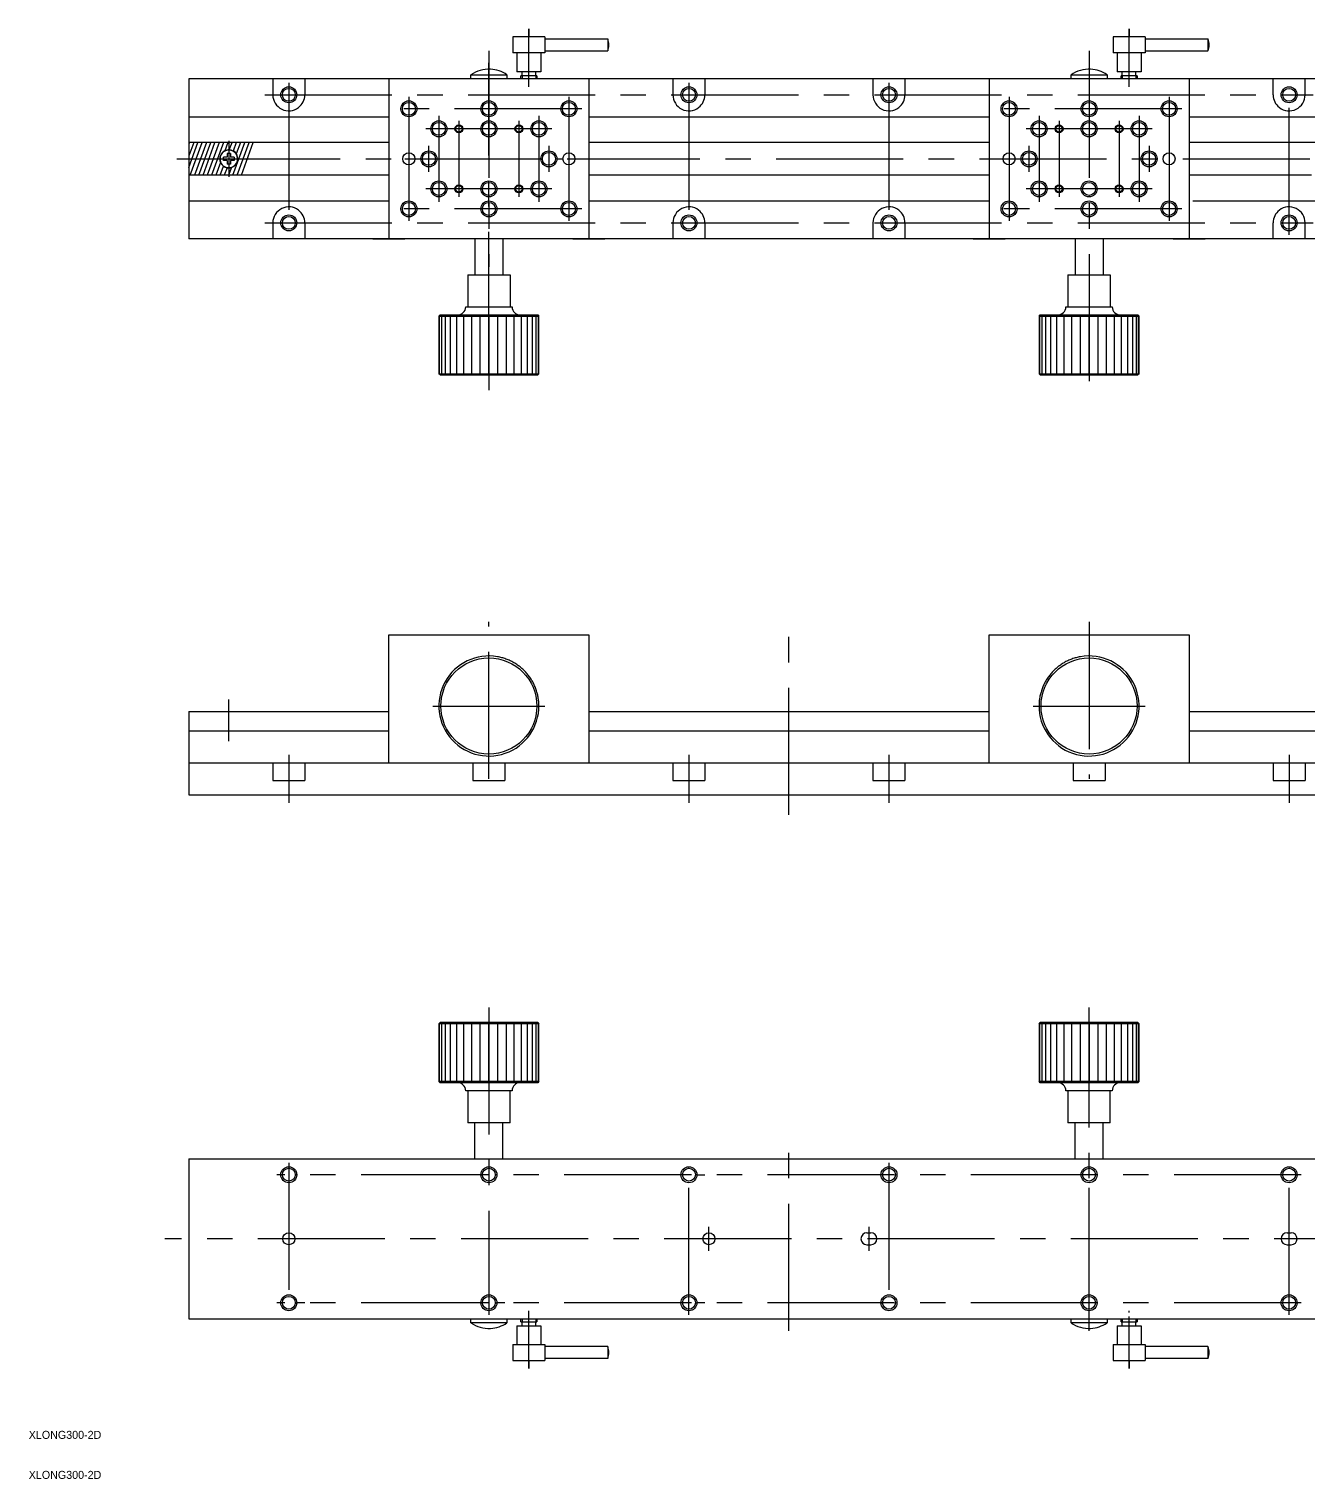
# Model space of a CAD drawing. Extents: x 10 to 512, y 10 to 372.
# Drawn here: x 10.1 to 329.7, y 10 to 372.3 of the extents above; entities that cross this region are included whole.
import ezdxf

# ---------------------------------------------------------------- set-up
doc = ezdxf.new("R2010")
doc.units = 0
doc.linetypes.add('CENTER', pattern=[50.8, 31.75, -6.35, 6.35, -6.35])
doc.linetypes.add('DASH_CENTER', pattern=[14, 11, -1, 1, -1])
doc.layers.get('0').update_dxf_attribs({"linetype": 'CONTINUOUS'})
doc.layers.add('CENTER', color=1, linetype='CENTER')

msp = doc.modelspace()

# ---------------------------------------------------------------- linework, layer by layer
at = {"color": 7, "linetype": 'CONTINUOUS'}
for p, q in [((135, 370.29), (131, 370.29)), ((131, 370.29), (131, 366.29)), ((139, 370.29), (135, 370.29)), ((139, 370.29), (139, 366.29)), ((139, 369.79), (139, 366.79)), ((139, 369.79), (154.71, 369.79)), ((154.71, 369.79), (154.71, 366.79)), ((281, 370.29), (281, 366.29)), ((285, 370.29), (281, 370.29)), ((289, 370.29), (285, 370.29)), ((289, 370.29), (289, 366.29)), ((289, 369.79), (304.71, 369.79)), ((289, 369.79), (289, 366.79)), ((304.71, 369.79), (304.71, 366.79)), ((132, 366.29), (131, 366.29)), ((132, 366.29), (131.54, 366.29)), ((138, 366.29), (132, 366.29)), ((132, 366.29), (132, 361.59)), ((138, 366.29), (138, 361.59)), ((138.46, 366.29), (138, 366.29)), ((139, 366.29), (138.46, 366.29)), ((139, 369.54), (139, 367.04)), ((139, 367.04), (139, 366.29)), ((139, 366.79), (154.71, 366.79)), ((282, 366.29), (281, 366.29)), ((282, 366.29), (281.54, 366.29)), ((282, 366.29), (282, 361.59)), ((288, 366.29), (282, 366.29)), ((288.46, 366.29), (288, 366.29)), ((288, 366.29), (288, 361.59)), ((289, 366.29), (288.46, 366.29)), ((289, 369.54), (289, 367.04)), ((289, 367.04), (289, 366.29)), ((289, 366.79), (304.71, 366.79)), ((50, 359.84), (50, 357.84)), ((50, 359.84), (50, 357.84)), ((100, 359.84), (50, 359.84)), ((71, 359.84), (71, 355.84)), ((71, 359.84), (71, 355.84)), ((79, 359.84), (79, 355.84)), ((150, 359.84), (100, 359.84)), ((100, 359.84), (100, 319.84)), ((120.5, 360.85), (129.5, 360.85)), ((120.5, 359.84), (120.5, 360.85)), ((129.5, 360.85), (129.5, 359.84)), ((133.28, 361.59), (132, 361.59)), ((133, 361.59), (132.5, 361.59)), ((133, 359.84), (133, 360.59)), ((133.28, 360.59), (133, 360.59)), ((133.28, 359.84), (133, 359.84)), ((135, 361.59), (133.28, 361.59)), ((133.28, 360.59), (133.28, 361.59)), ((136.73, 360.59), (133.28, 360.59)), ((136.73, 359.84), (133.28, 359.84)), ((136.73, 361.59), (135, 361.59)), ((136.73, 361.59), (135, 361.59)), ((137, 361.59), (136.73, 361.59)), ((137, 361.59), (136.73, 361.59)), ((136.73, 360.59), (136.73, 361.59)), ((137, 360.59), (136.73, 360.59)), ((137, 359.84), (136.73, 359.84)), ((137.5, 361.59), (137, 361.59)), ((137.5, 361.59), (137, 361.59)), ((138, 361.59), (137, 361.59)), ((137, 360.59), (137, 359.84)), ((150, 359.84), (150, 319.84)), ((350, 359.84), (150, 359.84)), ((171, 359.84), (171, 355.84)), ((179, 359.84), (171, 359.84)), ((179, 359.84), (179, 355.84)), ((221, 359.84), (221, 355.84)), ((221, 359.84), (221, 355.84)), ((229, 359.84), (229, 355.84)), ((250, 359.84), (250, 319.84)), ((300, 359.84), (250, 359.84)), ((270.5, 359.84), (270.5, 360.85)), ((270.5, 360.85), (279.5, 360.85)), ((279.5, 360.85), (279.5, 359.84)), ((283.28, 361.59), (282, 361.59)), ((283, 361.59), (282.5, 361.59)), ((283.28, 360.59), (283, 360.59)), ((283, 359.84), (283, 360.59)), ((283.28, 359.84), (283, 359.84)), ((283.28, 360.59), (283.28, 361.59)), ((285, 361.59), (283.28, 361.59)), ((286.73, 360.59), (283.28, 360.59)), ((286.73, 359.84), (283.28, 359.84)), ((286.73, 361.59), (285, 361.59)), ((286.73, 361.59), (285, 361.59)), ((286.73, 360.59), (286.73, 361.59)), ((287, 361.59), (286.73, 361.59)), ((287, 361.59), (286.73, 361.59)), ((287, 360.59), (286.73, 360.59)), ((287, 359.84), (286.73, 359.84)), ((288, 361.59), (287, 361.59)), ((287.5, 361.59), (287, 361.59)), ((287.5, 361.59), (287, 361.59)), ((287, 360.59), (287, 359.84)), ((300, 359.84), (300, 319.84)), ((321, 355.84), (321, 359.84)), ((329, 355.84), (329, 359.84)), ((329, 355.84), (329, 359.84)), ((50, 357.84), (50, 319.84)), ((50, 354.09), (50, 343.94)), ((50, 350.34), (100, 350.34)), ((150, 350.34), (250, 350.34)), ((300, 350.34), (350, 350.34)), ((50, 343.94), (50, 343.84)), ((57.61, 343.94), (50, 343.94)), ((50, 343.84), (50, 343.5)), ((50, 343.5), (50, 340.58)), ((50, 340.58), (50, 337.65)), ((58.67, 343.94), (57.61, 343.94)), ((59.74, 343.94), (58.67, 343.94)), ((59.6, 341.19), (59.6, 340.24)), ((60.4, 341.19), (59.6, 341.19)), ((60.8, 343.94), (59.74, 343.94)), ((60.4, 341.19), (60.4, 340.24)), ((61.86, 343.94), (60.8, 343.94)), ((62.93, 343.94), (61.86, 343.94)), ((63.99, 343.94), (62.93, 343.94)), ((65.06, 343.94), (63.99, 343.94)), ((66.12, 343.94), (65.06, 343.94)), ((100, 343.94), (66.12, 343.94)), ((100, 342.34), (100, 337.34)), ((250, 343.94), (150, 343.94)), ((250, 342.34), (250, 337.34)), ((350, 343.94), (300, 343.94)), ((50, 337.65), (50, 335.84)), ((59.6, 340.24), (58.65, 340.24)), ((58.65, 339.44), (58.65, 340.24)), ((59.6, 339.44), (58.65, 339.44)), ((59.6, 339.44), (59.6, 338.49)), ((60.4, 338.49), (59.6, 338.49)), ((61.35, 340.24), (60.4, 340.24)), ((60.4, 339.44), (60.4, 338.49)), ((61.35, 339.44), (60.4, 339.44)), ((61.35, 340.24), (61.35, 339.44)), ((100, 337.34), (100, 325.59)), ((150, 339.84), (150, 337.34)), ((250, 337.34), (250, 325.59)), ((300, 339.84), (300, 337.34)), ((50, 335.84), (50, 329.34)), ((50.37, 335.74), (50, 335.74)), ((51.43, 335.74), (50.37, 335.74)), ((52.49, 335.74), (51.43, 335.74)), ((53.56, 335.74), (52.49, 335.74)), ((54.62, 335.74), (53.56, 335.74)), ((55.69, 335.74), (54.62, 335.74)), ((56.75, 335.74), (55.69, 335.74)), ((57.82, 335.74), (56.75, 335.74)), ((58.88, 335.74), (57.82, 335.74)), ((59.94, 335.74), (58.88, 335.74)), ((61.01, 335.74), (59.94, 335.74)), ((62.07, 335.74), (61.01, 335.74)), ((63.14, 335.74), (62.07, 335.74)), ((100, 335.74), (63.14, 335.74)), ((250, 335.74), (150, 335.74)), ((330.62, 335.74), (300, 335.74)), ((150, 329.71), (150, 325.59)), ((300, 329.71), (300, 325.59)), ((50, 329.34), (100, 329.34)), ((150, 329.34), (250, 329.34)), ((300.95, 329.34), (350, 329.34)), ((71, 323.84), (71, 319.84)), ((79, 323.84), (79, 319.84)), ((171, 323.84), (171, 319.84)), ((179, 323.84), (179, 319.84)), ((221, 323.84), (221, 319.84)), ((229, 323.84), (229, 319.84)), ((321, 319.84), (321, 323.84)), ((329, 319.84), (329, 323.84)), ((100, 319.84), (50, 319.84)), ((150, 319.84), (50, 319.84)), ((96, 319.84), (104, 319.84)), ((121.5, 319.84), (100, 319.84)), ((128.5, 319.84), (121.5, 319.84)), ((121.5, 319.84), (121.5, 310.84)), ((150, 319.84), (128.5, 319.84)), ((128.5, 319.84), (128.5, 310.84)), ((146, 319.84), (154, 319.84)), ((350, 319.84), (150, 319.84)), ((246, 319.84), (254, 319.84)), ((271.5, 319.84), (250, 319.84)), ((271.5, 319.84), (271.5, 310.84)), ((278.5, 319.84), (271.5, 319.84)), ((278.5, 319.84), (278.5, 310.84)), ((300, 319.84), (278.5, 319.84)), ((296, 319.84), (304, 319.84)), ((119.7, 310.84), (119.7, 302.84)), ((119.7, 310.84), (121.5, 310.84)), ((121.5, 310.84), (128.5, 310.84)), ((128.5, 310.84), (130.3, 310.84)), ((130.3, 310.84), (130.3, 302.84)), ((269.7, 310.84), (271.5, 310.84)), ((269.7, 310.84), (269.7, 302.84)), ((271.5, 310.84), (278.5, 310.84)), ((278.5, 310.84), (280.3, 310.84)), ((280.3, 310.84), (280.3, 302.84)), ((112.5, 300.54), (112.8, 300.84)), ((112.5, 300.54), (112.8, 300.84)), ((112.5, 300.54), (112.8, 300.84)), ((112.8, 300.84), (137.2, 300.84)), ((119.2, 302.84), (130.3, 302.84)), ((126.17, 300.84), (137.2, 300.84)), ((130.3, 302.84), (130.8, 302.84)), ((137.2, 300.84), (137.5, 300.54)), ((137.2, 300.84), (137.5, 300.54)), ((262.5, 300.54), (262.8, 300.84)), ((262.8, 300.84), (287.2, 300.84)), ((269.2, 302.84), (280.3, 302.84)), ((276.17, 300.84), (287.2, 300.84)), ((280.3, 302.84), (280.8, 302.84)), ((287.2, 300.84), (287.5, 300.54)), ((287.2, 300.84), (287.5, 300.54)), ((112.5, 300.54), (125, 300.54)), ((112.5, 300.54), (112.5, 286.14)), ((112.5, 300.54), (112.5, 286.14)), ((125, 300.54), (128.24, 300.54)), ((128.24, 300.54), (137.5, 300.54)), ((136.33, 300.54), (136.75, 300.54)), ((136.75, 300.54), (137.07, 300.54)), ((137.07, 300.54), (137.31, 300.54)), ((137.31, 300.54), (137.45, 300.54)), ((137.45, 300.54), (137.5, 300.54)), ((137.5, 286.14), (137.5, 300.54)), ((137.5, 286.14), (137.5, 300.54)), ((262.5, 300.54), (262.55, 300.54)), ((262.5, 300.54), (262.5, 286.14)), ((262.55, 300.54), (262.69, 300.54)), ((262.69, 300.54), (262.93, 300.54)), ((262.93, 300.54), (263.25, 300.54)), ((263.25, 300.54), (263.67, 300.54)), ((263.67, 300.54), (263.69, 300.54)), ((263.69, 300.54), (264.17, 300.54)), ((264.17, 300.54), (264.25, 300.54)), ((264.25, 300.54), (264.76, 300.54)), ((264.76, 300.54), (265.17, 300.54)), ((265.17, 300.54), (265.42, 300.54)), ((265.42, 300.54), (266.16, 300.54)), ((266.16, 300.54), (266.42, 300.54)), ((266.42, 300.54), (266.97, 300.54)), ((266.97, 300.54), (267.83, 300.54)), ((267.83, 300.54), (267.97, 300.54)), ((267.97, 300.54), (268.75, 300.54)), ((268.75, 300.54), (269.72, 300.54)), ((269.72, 300.54), (269.75, 300.54)), ((269.75, 300.54), (270.72, 300.54)), ((270.72, 300.54), (271.72, 300.54)), ((271.72, 300.54), (271.76, 300.54)), ((271.76, 300.54), (272.83, 300.54)), ((272.83, 300.54), (273.83, 300.54)), ((273.83, 300.54), (273.91, 300.54)), ((273.91, 300.54), (275, 300.54)), ((275, 300.54), (278.24, 300.54)), ((278.24, 300.54), (287.5, 300.54)), ((286.33, 300.54), (286.75, 300.54)), ((286.75, 300.54), (287.07, 300.54)), ((287.07, 300.54), (287.31, 300.54)), ((287.31, 300.54), (287.45, 300.54)), ((287.45, 300.54), (287.5, 300.54)), ((287.5, 286.14), (287.5, 300.54)), ((287.5, 286.14), (287.5, 300.54)), ((112.8, 285.84), (112.5, 286.14)), ((112.5, 286.14), (137.5, 286.14)), ((112.8, 285.84), (137.2, 285.84)), ((126.17, 286.14), (137.5, 286.14)), ((137.07, 286.14), (137.31, 286.14)), ((137.5, 286.14), (137.2, 285.84)), ((137.5, 286.14), (137.2, 285.84)), ((137.31, 286.14), (137.45, 286.14)), ((137.45, 286.14), (137.5, 286.14)), ((262.5, 286.14), (262.55, 286.14)), ((262.8, 285.84), (262.5, 286.14)), ((262.55, 286.14), (262.69, 286.14)), ((262.69, 286.14), (262.93, 286.14)), ((262.8, 285.84), (287.2, 285.84)), ((262.93, 286.14), (263.25, 286.14)), ((263.25, 286.14), (263.67, 286.14)), ((263.67, 286.14), (263.69, 286.14)), ((263.69, 286.14), (264.25, 286.14)), ((264.25, 286.14), (264.76, 286.14)), ((264.76, 286.14), (265.17, 286.14)), ((265.17, 286.14), (265.42, 286.14)), ((265.42, 286.14), (266.16, 286.14)), ((266.16, 286.14), (266.42, 286.14)), ((266.42, 286.14), (266.97, 286.14)), ((266.97, 286.14), (267.83, 286.14)), ((267.83, 286.14), (267.97, 286.14)), ((267.97, 286.14), (268.75, 286.14)), ((268.75, 286.14), (269.72, 286.14)), ((269.72, 286.14), (269.75, 286.14)), ((269.75, 286.14), (270.72, 286.14)), ((270.72, 286.14), (271.72, 286.14)), ((271.72, 286.14), (271.76, 286.14)), ((271.76, 286.14), (272.83, 286.14)), ((272.83, 286.14), (273.83, 286.14)), ((273.83, 286.14), (275, 286.14)), ((275, 286.14), (287.5, 286.14)), ((276.17, 286.14), (287.5, 286.14)), ((287.07, 286.14), (287.31, 286.14)), ((287.5, 286.14), (287.2, 285.84)), ((287.5, 286.14), (287.2, 285.84)), ((287.31, 286.14), (287.45, 286.14)), ((287.45, 286.14), (287.5, 286.14)), ((100, 193.72), (100, 220.92)), ((100, 220.92), (150, 220.92)), ((150, 220.92), (150, 193.72)), ((250, 201.72), (250, 220.92)), ((250, 220.92), (300, 220.92)), ((300, 220.92), (300, 201.72)), ((50, 201.72), (100, 201.72)), ((50, 201.72), (50, 188.92)), ((150, 201.72), (250, 201.72)), ((250, 196.92), (250, 201.72)), ((300, 201.72), (300, 196.92)), ((300, 201.72), (350, 201.72)), ((50, 196.92), (100, 196.92)), ((150, 196.92), (250, 196.92)), ((250, 193.72), (250, 196.92)), ((300, 196.92), (300, 193.72)), ((300, 196.92), (350, 196.92)), ((100, 188.92), (100, 193.72)), ((150, 193.72), (150, 188.92)), ((250, 188.92), (250, 193.72)), ((300, 193.72), (300, 188.92)), ((50, 188.92), (50, 180.92)), ((50, 188.92), (350, 188.92)), ((71, 188.92), (71, 184.52)), ((79, 188.92), (79, 184.52)), ((100, 188.92), (150, 188.92)), ((121, 188.92), (121, 184.52)), ((129, 188.92), (129, 184.52)), ((171, 188.92), (171, 184.52)), ((179, 188.92), (179, 184.52)), ((221, 188.92), (221, 184.52)), ((229, 188.92), (229, 184.52)), ((250, 188.92), (300, 188.92)), ((271, 188.92), (271, 184.52)), ((279, 188.92), (279, 184.52)), ((321, 188.92), (321, 184.52)), ((329, 188.92), (329, 184.52)), ((71, 184.52), (79, 184.52)), ((121, 184.52), (129, 184.52)), ((171, 184.52), (179, 184.52)), ((221, 184.52), (229, 184.52)), ((271, 184.52), (279, 184.52)), ((321, 184.52), (329, 184.52)), ((50, 180.92), (350, 180.92)), ((112.5, 123.7), (112.8, 124)), ((112.55, 123.7), (112.5, 123.7)), ((112.5, 123.7), (112.5, 109.3)), ((112.69, 123.7), (112.55, 123.7)), ((112.93, 123.7), (112.69, 123.7)), ((137.2, 124), (112.8, 124)), ((113.25, 123.7), (112.93, 123.7)), ((113.67, 123.7), (113.25, 123.7)), ((113.69, 123.7), (113.67, 123.7)), ((114.25, 123.7), (113.69, 123.7)), ((114.76, 123.7), (114.25, 123.7)), ((115.17, 123.7), (114.76, 123.7)), ((115.42, 123.7), (115.17, 123.7)), ((116.16, 123.7), (115.42, 123.7)), ((116.42, 123.7), (116.16, 123.7)), ((116.97, 123.7), (116.42, 123.7)), ((117.83, 123.7), (116.97, 123.7)), ((117.97, 123.7), (117.83, 123.7)), ((118.75, 123.7), (117.97, 123.7)), ((119.72, 123.7), (118.75, 123.7)), ((119.75, 123.7), (119.72, 123.7)), ((120.72, 123.7), (119.75, 123.7)), ((121.72, 123.7), (120.72, 123.7)), ((121.76, 123.7), (121.72, 123.7)), ((122.83, 123.7), (121.76, 123.7)), ((123.83, 123.7), (122.83, 123.7)), ((125, 123.7), (123.83, 123.7)), ((137.5, 123.7), (125, 123.7)), ((137.5, 123.7), (126.17, 123.7)), ((137.31, 123.7), (137.07, 123.7)), ((137.2, 124), (137.5, 123.7)), ((137.2, 124), (137.5, 123.7)), ((137.45, 123.7), (137.31, 123.7)), ((137.5, 123.7), (137.45, 123.7)), ((137.5, 109.3), (137.5, 123.7)), ((137.5, 109.3), (137.5, 123.7)), ((262.5, 123.7), (262.8, 124)), ((262.55, 123.7), (262.5, 123.7)), ((262.5, 123.7), (262.5, 109.3)), ((262.69, 123.7), (262.55, 123.7)), ((262.93, 123.7), (262.69, 123.7)), ((287.2, 124), (262.8, 124)), ((263.25, 123.7), (262.93, 123.7)), ((263.67, 123.7), (263.25, 123.7)), ((263.69, 123.7), (263.67, 123.7)), ((264.25, 123.7), (263.69, 123.7)), ((264.76, 123.7), (264.25, 123.7)), ((265.17, 123.7), (264.76, 123.7)), ((265.42, 123.7), (265.17, 123.7)), ((266.16, 123.7), (265.42, 123.7)), ((266.42, 123.7), (266.16, 123.7)), ((266.97, 123.7), (266.42, 123.7)), ((267.83, 123.7), (266.97, 123.7)), ((267.97, 123.7), (267.83, 123.7)), ((268.75, 123.7), (267.97, 123.7)), ((269.72, 123.7), (268.75, 123.7)), ((269.75, 123.7), (269.72, 123.7)), ((270.72, 123.7), (269.75, 123.7)), ((271.72, 123.7), (270.72, 123.7)), ((271.76, 123.7), (271.72, 123.7)), ((272.83, 123.7), (271.76, 123.7)), ((273.83, 123.7), (272.83, 123.7)), ((275, 123.7), (273.83, 123.7)), ((287.5, 123.7), (275, 123.7)), ((287.5, 123.7), (276.17, 123.7)), ((287.31, 123.7), (287.07, 123.7)), ((287.2, 124), (287.5, 123.7)), ((287.2, 124), (287.5, 123.7)), ((287.45, 123.7), (287.31, 123.7)), ((287.5, 123.7), (287.45, 123.7)), ((287.5, 109.3), (287.5, 123.7)), ((287.5, 109.3), (287.5, 123.7)), ((112.55, 109.3), (112.5, 109.3)), ((112.8, 109), (112.5, 109.3)), ((112.69, 109.3), (112.55, 109.3)), ((112.93, 109.3), (112.69, 109.3)), ((137.2, 109), (112.8, 109)), ((113.25, 109.3), (112.93, 109.3)), ((113.67, 109.3), (113.25, 109.3)), ((113.69, 109.3), (113.67, 109.3)), ((114.17, 109.3), (113.69, 109.3)), ((114.25, 109.3), (114.17, 109.3)), ((114.76, 109.3), (114.25, 109.3)), ((115.17, 109.3), (114.76, 109.3)), ((115.42, 109.3), (115.17, 109.3)), ((116.16, 109.3), (115.42, 109.3)), ((116.42, 109.3), (116.16, 109.3)), ((116.97, 109.3), (116.42, 109.3)), ((117.83, 109.3), (116.97, 109.3)), ((117.97, 109.3), (117.83, 109.3)), ((118.75, 109.3), (117.97, 109.3)), ((119.72, 109.3), (118.75, 109.3)), ((119.75, 109.3), (119.72, 109.3)), ((120.72, 109.3), (119.75, 109.3)), ((121.72, 109.3), (120.72, 109.3)), ((121.76, 109.3), (121.72, 109.3)), ((122.83, 109.3), (121.76, 109.3)), ((123.83, 109.3), (122.83, 109.3)), ((123.91, 109.3), (123.83, 109.3)), ((125, 109.3), (123.91, 109.3)), ((128.24, 109.3), (125, 109.3)), ((137.2, 109), (126.17, 109)), ((137.5, 109.3), (128.24, 109.3)), ((136.75, 109.3), (136.33, 109.3)), ((137.07, 109.3), (136.75, 109.3)), ((137.31, 109.3), (137.07, 109.3)), ((137.5, 109.3), (137.2, 109)), ((137.5, 109.3), (137.2, 109)), ((137.45, 109.3), (137.31, 109.3)), ((137.5, 109.3), (137.45, 109.3)), ((262.55, 109.3), (262.5, 109.3)), ((262.8, 109), (262.5, 109.3)), ((262.69, 109.3), (262.55, 109.3)), ((262.93, 109.3), (262.69, 109.3)), ((287.2, 109), (262.8, 109)), ((263.25, 109.3), (262.93, 109.3)), ((263.67, 109.3), (263.25, 109.3)), ((263.69, 109.3), (263.67, 109.3)), ((264.17, 109.3), (263.69, 109.3)), ((264.25, 109.3), (264.17, 109.3)), ((264.76, 109.3), (264.25, 109.3)), ((265.17, 109.3), (264.76, 109.3)), ((265.42, 109.3), (265.17, 109.3)), ((266.16, 109.3), (265.42, 109.3)), ((266.42, 109.3), (266.16, 109.3)), ((266.97, 109.3), (266.42, 109.3)), ((267.83, 109.3), (266.97, 109.3)), ((267.97, 109.3), (267.83, 109.3)), ((268.75, 109.3), (267.97, 109.3)), ((269.72, 109.3), (268.75, 109.3)), ((269.75, 109.3), (269.72, 109.3)), ((270.72, 109.3), (269.75, 109.3)), ((271.72, 109.3), (270.72, 109.3)), ((271.76, 109.3), (271.72, 109.3)), ((272.83, 109.3), (271.76, 109.3)), ((273.83, 109.3), (272.83, 109.3)), ((273.91, 109.3), (273.83, 109.3)), ((275, 109.3), (273.91, 109.3)), ((278.24, 109.3), (275, 109.3)), ((287.2, 109), (276.17, 109)), ((287.5, 109.3), (278.24, 109.3)), ((286.75, 109.3), (286.33, 109.3)), ((287.07, 109.3), (286.75, 109.3)), ((287.31, 109.3), (287.07, 109.3)), ((287.5, 109.3), (287.2, 109)), ((287.5, 109.3), (287.2, 109)), ((287.45, 109.3), (287.31, 109.3)), ((287.5, 109.3), (287.45, 109.3)), ((130.8, 107), (119.2, 107)), ((119.7, 107), (119.7, 99)), ((130.3, 99), (130.3, 107)), ((280.8, 107), (269.2, 107)), ((269.7, 107), (269.7, 99)), ((280.3, 99), (280.3, 107)), ((121.5, 99), (119.7, 99)), ((121.5, 90), (121.5, 99)), ((128.5, 99), (121.5, 99)), ((130.3, 99), (128.5, 99)), ((128.5, 90), (128.5, 99)), ((271.5, 99), (269.7, 99)), ((271.5, 90), (271.5, 99)), ((278.5, 99), (271.5, 99)), ((280.3, 99), (278.5, 99)), ((278.5, 90), (278.5, 99)), ((50, 90), (50, 50)), ((50, 90), (300, 90)), ((203.5, 90), (350, 90)), ((219.5, 71.5), (220.5, 71.5)), ((324.5, 71.5), (325.5, 71.5)), ((219.5, 68.5), (220.5, 68.5)), ((324.5, 68.5), (325.5, 68.5)), ((50, 55.75), (50, 50)), ((50, 50), (300, 50)), ((50, 50), (350, 50)), ((120.5, 48.99), (120.5, 50)), ((129.5, 48.99), (120.5, 48.99)), ((129.5, 50), (129.5, 48.99)), ((132, 48.25), (132, 43.55)), ((132, 48.25), (133.28, 48.25)), ((132.5, 48.25), (133, 48.25)), ((133, 49.25), (133, 50)), ((133, 50), (133.28, 50)), ((133, 49.25), (133.28, 49.25)), ((133.28, 50), (136.73, 50)), ((133.28, 49.25), (136.73, 49.25)), ((133.28, 48.25), (133.28, 49.25)), ((133.28, 48.25), (135, 48.25)), ((135, 48.25), (136.73, 48.25)), ((135, 48.25), (136.73, 48.25)), ((136.73, 50), (137, 50)), ((136.73, 49.25), (137, 49.25)), ((136.73, 48.25), (136.73, 49.25)), ((136.73, 48.25), (137, 48.25)), ((136.73, 48.25), (137, 48.25)), ((137, 50), (137, 49.25)), ((137, 48.25), (137.5, 48.25)), ((137, 48.25), (137.5, 48.25)), ((137, 48.25), (138, 48.25)), ((138, 48.25), (138, 43.55)), ((270.5, 48.99), (270.5, 50)), ((279.5, 48.99), (270.5, 48.99)), ((279.5, 50), (279.5, 48.99)), ((282, 48.25), (282, 43.55)), ((282, 48.25), (283.28, 48.25)), ((282.5, 48.25), (283, 48.25)), ((283, 49.25), (283, 50)), ((283, 50), (283.28, 50)), ((283, 49.25), (283.28, 49.25)), ((283.28, 50), (286.73, 50)), ((283.28, 49.25), (286.73, 49.25)), ((283.28, 48.25), (283.28, 49.25)), ((283.28, 48.25), (285, 48.25)), ((285, 48.25), (286.73, 48.25)), ((285, 48.25), (286.73, 48.25)), ((286.73, 50), (287, 50)), ((286.73, 49.25), (287, 49.25)), ((286.73, 48.25), (286.73, 49.25)), ((286.73, 48.25), (287, 48.25)), ((286.73, 48.25), (287, 48.25)), ((287, 50), (287, 49.25)), ((287, 48.25), (287.5, 48.25)), ((287, 48.25), (287.5, 48.25)), ((287, 48.25), (288, 48.25)), ((288, 48.25), (288, 43.55)), ((131, 43.55), (131, 39.55)), ((131, 43.55), (132, 43.55)), ((131.54, 43.55), (132, 43.55)), ((132, 43.55), (138, 43.55)), ((138, 43.55), (138.46, 43.55)), ((138.46, 43.55), (139, 43.55)), ((139, 43.55), (139, 42.8)), ((139, 43.55), (139, 39.55)), ((281, 43.55), (281, 39.55)), ((281, 43.55), (282, 43.55)), ((281.54, 43.55), (282, 43.55)), ((282, 43.55), (288, 43.55)), ((288, 43.55), (288.46, 43.55)), ((288.46, 43.55), (289, 43.55)), ((289, 43.55), (289, 42.8)), ((289, 43.55), (289, 39.55)), ((139, 43.05), (139, 40.05)), ((154.71, 43.05), (139, 43.05)), ((139, 42.8), (139, 40.3)), ((154.71, 40.05), (139, 40.05)), ((154.71, 43.05), (154.71, 40.05)), ((289, 43.05), (289, 40.05)), ((304.71, 43.05), (289, 43.05)), ((289, 42.8), (289, 40.3)), ((304.71, 40.05), (289, 40.05)), ((304.71, 43.05), (304.71, 40.05)), ((131, 39.55), (135, 39.55)), ((135, 39.55), (139, 39.55)), ((281, 39.55), (285, 39.55)), ((285, 39.55), (289, 39.55))]:
    msp.add_line(p, q, dxfattribs=at)
at = {"color": 3, "linetype": 'CONTINUOUS'}
for p, q in [((133.28, 360.59), (133.28, 359.84)), ((136.73, 360.59), (136.73, 359.84)), ((283.28, 360.59), (283.28, 359.84)), ((286.73, 360.59), (286.73, 359.84)), ((117.5, 346.54), (117.5, 346.34)), ((132.5, 346.54), (132.5, 346.34)), ((50, 337.65), (52.29, 343.94)), ((51.22, 343.94), (50, 340.58)), ((50.16, 343.94), (50, 343.5)), ((50.37, 335.74), (53.35, 343.94)), ((52.49, 335.74), (55.48, 343.94)), ((54.41, 343.94), (52.92, 339.84)), ((53.56, 335.74), (56.54, 343.94)), ((57.61, 343.94), (54.62, 335.74)), ((58.67, 343.94), (55.69, 335.74)), ((59.74, 343.94), (58.97, 341.84)), ((60.13, 342.08), (60.8, 343.94)), ((61.01, 335.74), (63.99, 343.94)), ((61.86, 343.94), (61.09, 341.8)), ((62.93, 343.94), (61.88, 341.07)), ((62.07, 335.74), (65.06, 343.94)), ((63.14, 335.74), (66.12, 343.94)), ((52.92, 339.84), (51.43, 335.74)), ((57.93, 338.96), (56.75, 335.74)), ((57.82, 335.74), (58.65, 338.03)), ((59.57, 337.63), (58.88, 335.74)), ((60.65, 337.68), (59.94, 335.74)), ((117.5, 331.54), (117.5, 331.34)), ((132.5, 331.54), (132.5, 331.34)), ((112.69, 286.14), (112.69, 300.54)), ((113.25, 286.14), (113.25, 300.54)), ((114.17, 286.14), (114.17, 300.54)), ((115.42, 286.14), (115.42, 300.54)), ((116.97, 286.14), (116.97, 300.54)), ((118.75, 286.14), (118.75, 300.54)), ((120.72, 286.14), (120.72, 300.54)), ((122.83, 286.14), (122.83, 300.54)), ((125, 286.14), (125, 300.54)), ((127.17, 300.54), (127.17, 286.14)), ((129.28, 300.54), (129.28, 286.14)), ((131.25, 300.54), (131.25, 286.14)), ((133.03, 300.54), (133.03, 286.14)), ((134.58, 300.54), (134.58, 286.14)), ((135.83, 300.54), (135.83, 286.14)), ((136.75, 300.54), (136.75, 286.14)), ((137.31, 300.54), (137.31, 286.14)), ((262.69, 286.14), (262.69, 300.54)), ((263.25, 286.14), (263.25, 300.54)), ((264.17, 286.14), (264.17, 300.54)), ((265.42, 286.14), (265.42, 300.54)), ((266.97, 286.14), (266.97, 300.54)), ((268.75, 286.14), (268.75, 300.54)), ((270.72, 286.14), (270.72, 300.54)), ((272.83, 286.14), (272.83, 300.54)), ((275, 300.54), (275, 286.14)), ((275, 286.14), (275, 300.54)), ((277.17, 300.54), (277.17, 286.14)), ((279.28, 300.54), (279.28, 286.14)), ((281.25, 300.54), (281.25, 286.14)), ((283.03, 300.54), (283.03, 286.14)), ((284.58, 300.54), (284.58, 286.14)), ((285.83, 300.54), (285.83, 286.14)), ((286.75, 300.54), (286.75, 286.14)), ((287.31, 300.54), (287.31, 286.14)), ((112.69, 109.3), (112.69, 123.7)), ((113.25, 109.3), (113.25, 123.7)), ((114.17, 109.3), (114.17, 123.7)), ((115.42, 109.3), (115.42, 123.7)), ((116.97, 109.3), (116.97, 123.7)), ((118.75, 109.3), (118.75, 123.7)), ((120.72, 109.3), (120.72, 123.7)), ((122.83, 109.3), (122.83, 123.7)), ((125, 123.7), (125, 109.3)), ((125, 109.3), (125, 123.7)), ((127.17, 123.7), (127.17, 109.3)), ((129.28, 123.7), (129.28, 109.3)), ((131.25, 123.7), (131.25, 109.3)), ((133.03, 123.7), (133.03, 109.3)), ((134.58, 123.7), (134.58, 109.3)), ((135.83, 123.7), (135.83, 109.3)), ((136.75, 123.7), (136.75, 109.3)), ((137.31, 123.7), (137.31, 109.3)), ((262.69, 109.3), (262.69, 123.7)), ((263.25, 109.3), (263.25, 123.7)), ((264.17, 109.3), (264.17, 123.7)), ((265.42, 109.3), (265.42, 123.7)), ((266.97, 109.3), (266.97, 123.7)), ((268.75, 109.3), (268.75, 123.7)), ((270.72, 109.3), (270.72, 123.7)), ((272.83, 109.3), (272.83, 123.7)), ((275, 109.3), (275, 123.7)), ((277.17, 123.7), (277.17, 109.3)), ((279.28, 123.7), (279.28, 109.3)), ((281.25, 123.7), (281.25, 109.3)), ((283.03, 123.7), (283.03, 109.3)), ((284.58, 123.7), (284.58, 109.3)), ((285.83, 123.7), (285.83, 109.3)), ((286.75, 123.7), (286.75, 109.3)), ((287.31, 123.7), (287.31, 109.3)), ((133.28, 50), (133.28, 49.25)), ((136.73, 50), (136.73, 49.25)), ((283.28, 50), (283.28, 49.25)), ((286.73, 50), (286.73, 49.25))]:
    msp.add_line(p, q, dxfattribs=at)
for centre, radius in [((75, 355.84), 2), ((175, 355.84), 2), ((225, 355.84), 2), ((325, 355.84), 2), ((105, 352.34), 2), ((125, 352.34), 2), ((145, 352.34), 2), ((255, 352.34), 2), ((275, 352.34), 2), ((295, 352.34), 2), ((112.5, 347.34), 2), ((117.5, 347.34), 1), ((125, 347.34), 2), ((132.5, 347.34), 1), ((137.5, 347.34), 2), ((262.5, 347.34), 2), ((267.5, 347.34), 1), ((275, 347.34), 2), ((282.5, 347.34), 1), ((287.5, 347.34), 2), ((110, 339.84), 2), ((140, 339.84), 2), ((260, 339.84), 2), ((290, 339.84), 2), ((112.5, 332.34), 2), ((117.5, 332.34), 1), ((125, 332.34), 2), ((132.5, 332.34), 1), ((137.5, 332.34), 2), ((262.5, 332.34), 2), ((267.5, 332.34), 1), ((275, 332.34), 2), ((282.5, 332.34), 1), ((287.5, 332.34), 2), ((105, 327.34), 2), ((125, 327.34), 2), ((145, 327.34), 2), ((255, 327.34), 2), ((275, 327.34), 2), ((295, 327.34), 2), ((75, 323.84), 2), ((175, 323.84), 2), ((225, 323.84), 2), ((325, 323.84), 2), ((75, 86), 2), ((125, 86), 2), ((175, 86), 2), ((225, 86), 2), ((275, 86), 2), ((325, 86), 2), ((75, 54), 2), ((125, 54), 2), ((175, 54), 2), ((225, 54), 2), ((275, 54), 2), ((325, 54), 2)]:
    msp.add_circle(centre, radius, dxfattribs=at)
at = {"color": 7, "linetype": 'CONTINUOUS'}
for centre, radius in [((75, 355.84), 1.6), ((175, 355.84), 1.6), ((225, 355.84), 1.6), ((325, 355.84), 1.6), ((105, 352.34), 1.62), ((125, 352.34), 1.62), ((145, 352.34), 1.62), ((255, 352.34), 1.62), ((275, 352.34), 1.62), ((295, 352.34), 1.62), ((112.5, 347.34), 1.62), ((117.5, 347.34), 0.8), ((125, 347.34), 1.62), ((132.5, 347.34), 0.8), ((137.5, 347.34), 1.62), ((262.5, 347.34), 1.62), ((267.5, 347.34), 0.8), ((275, 347.34), 1.62), ((282.5, 347.34), 0.8), ((287.5, 347.34), 1.62), ((105, 339.84), 1.5), ((110, 339.84), 1.62), ((140, 339.84), 1.62), ((145, 339.84), 1.5), ((255, 339.84), 1.5), ((260, 339.84), 1.62), ((290, 339.84), 1.62), ((295, 339.84), 1.5), ((112.5, 332.34), 1.62), ((125, 332.34), 1.62), ((137.5, 332.34), 1.62), ((262.5, 332.34), 1.62), ((275, 332.34), 1.62), ((287.5, 332.34), 1.62), ((117.5, 332.34), 0.8), ((132.5, 332.34), 0.8), ((267.5, 332.34), 0.8), ((282.5, 332.34), 0.8), ((105, 327.34), 1.62), ((125, 327.34), 1.62), ((145, 327.34), 1.62), ((255, 327.34), 1.62), ((275, 327.34), 1.62), ((295, 327.34), 1.62), ((75, 323.84), 1.6), ((175, 323.84), 1.6), ((225, 323.84), 1.6), ((325, 323.84), 1.6), ((125, 203.12), 12), ((275, 203.12), 12), ((75, 86), 1.6), ((125, 86), 1.6), ((175, 86), 1.6), ((225, 86), 1.6), ((275, 86), 1.6), ((325, 86), 1.6), ((75, 70), 1.5), ((180, 70), 1.5), ((75, 54), 1.6), ((125, 54), 1.6), ((175, 54), 1.6), ((225, 54), 1.6), ((275, 54), 1.6), ((325, 54), 1.6)]:
    msp.add_circle(centre, radius, dxfattribs=at)
for centre, radius, start, end in [((151, 368.29), 4, 337.9757, 22.0243), ((301, 368.29), 4, 337.9757, 22.0243), ((125, 354.24), 8, 87.134, 124.2289), ((125, 354.24), 8, 55.7711, 87.134), ((275, 354.24), 8, 87.134, 124.2289), ((275, 354.24), 8, 55.7711, 87.134), ((75, 355.84), 4, 180, 307.3504), ((75, 355.84), 4, 307.3504, 0), ((175, 355.84), 4, 180, 307.3504), ((175, 355.84), 4, 307.3504, 0), ((225, 355.84), 4, 180, 307.3504), ((225, 355.84), 4, 307.3504, 0), ((325, 355.84), 4, 180, 232.6496), ((325, 355.84), 4, 232.6496, 0), ((60, 339.84), 2.25, 117.1954, 202.8046), ((60, 339.84), 2.2, 0, 201.3794), ((60, 339.84), 2.25, 86.8119, 117.1954), ((60, 339.84), 2.25, 0, 86.8119), ((60, 339.84), 2.25, 202.8046, 233.1881), ((60, 339.84), 2.2, 201.3794, 0), ((60, 339.84), 2.25, 233.1881, 258.9292), ((60, 339.84), 2.25, 258.9292, 286.8454), ((60, 339.84), 2.25, 286.8454, 0), ((75, 323.84), 4, 52.6496, 180), ((75, 323.84), 4, 0, 52.6496), ((175, 323.84), 4, 52.6496, 180), ((175, 323.84), 4, 0, 52.6496), ((225, 323.84), 4, 52.6496, 180), ((225, 323.84), 4, 0, 52.6496), ((325, 323.84), 4, 127.3504, 180), ((325, 323.84), 4, 0, 127.3504), ((117.2, 302.84), 2, 270, 0), ((132.8, 302.84), 2, 180, 270), ((267.2, 302.84), 2, 270, 0), ((282.8, 302.84), 2, 180, 270), ((125, 203.12), 12.5, 80, 5), ((125, 203.12), 12.5, 75, 80), ((125, 203.12), 12.5, 70, 75), ((125, 203.12), 12.5, 65, 70), ((125, 203.12), 12.5, 60, 65), ((125, 203.12), 12.5, 55, 60), ((275, 203.12), 12.5, 175, 100), ((275, 203.12), 12.5, 120, 125), ((275, 203.12), 12.5, 115, 120), ((275, 203.12), 12.5, 110, 115), ((275, 203.12), 12.5, 105, 110), ((275, 203.12), 12.5, 100, 105), ((125, 203.12), 12.5, 50, 55), ((125, 203.12), 12.5, 45, 50), ((125, 203.12), 12.5, 40, 45), ((125, 203.12), 12.5, 35, 40), ((125, 203.12), 12.5, 30, 35), ((275, 203.12), 12.5, 145, 150), ((275, 203.12), 12.5, 140, 145), ((275, 203.12), 12.5, 135, 140), ((275, 203.12), 12.5, 130, 135), ((275, 203.12), 12.5, 125, 130), ((125, 203.12), 12.5, 25, 30), ((125, 203.12), 12.5, 20, 25), ((125, 203.12), 12.5, 15, 20), ((275, 203.12), 12.5, 160, 165), ((275, 203.12), 12.5, 155, 160), ((275, 203.12), 12.5, 150, 155), ((125, 203.12), 12.5, 10, 15), ((125, 203.12), 12.5, 5, 10), ((275, 203.12), 12.5, 170, 175), ((275, 203.12), 12.5, 165, 170), ((117.2, 107), 2, 0, 90), ((132.8, 107), 2, 90, 180), ((267.2, 107), 2, 0, 90), ((282.8, 107), 2, 90, 180), ((219.5, 70), 1.5, 90, 180), ((219.5, 70), 1.5, 180, 270), ((220.5, 70), 1.5, 0, 90), ((220.5, 70), 1.5, 270, 0), ((324.5, 70), 1.5, 90, 180), ((324.5, 70), 1.5, 180, 270), ((325.5, 70), 1.5, 0, 90), ((325.5, 70), 1.5, 270, 0), ((125, 55.6), 8, 235.7711, 272.866), ((125, 55.6), 8, 272.866, 304.2289), ((275, 55.6), 8, 235.7711, 272.866), ((275, 55.6), 8, 272.866, 304.2289), ((151, 41.55), 4, 337.9757, 22.0243), ((301, 41.55), 4, 337.9757, 22.0243)]:
    msp.add_arc(centre, radius, start, end, dxfattribs=at)
at = {"layer": 'CENTER', "color": 1, "linetype": 'CENTER'}
for p, q in [((135, 370.29), (135, 372.29)), ((135, 372.29), (135, 370.29)), ((135, 357.84), (135, 370.29)), ((285, 372.29), (285, 370.29)), ((285, 370.29), (285, 372.29)), ((285, 357.84), (285, 370.29)), ((125, 366.84), (125, 312.84)), ((275, 366.84), (275, 282.01)), ((125, 289.84), (125, 363.84)), ((75, 358.84), (75, 320.84)), ((175, 358.84), (175, 320.84)), ((225, 358.84), (225, 320.84)), ((325, 320.84), (325, 358.84)), ((69, 355.84), (331, 355.84)), ((105, 355.34), (105, 324.34)), ((145, 355.34), (145, 324.34)), ((255, 355.34), (255, 324.34)), ((295, 355.34), (295, 324.34)), ((148.19, 352.34), (102, 352.34)), ((298.19, 352.34), (252, 352.34)), ((112.5, 350.59), (112.5, 329.09)), ((117.5, 349.34), (117.5, 330.34)), ((132.5, 349.34), (132.5, 330.34)), ((137.5, 350.59), (137.5, 329.09)), ((262.5, 350.59), (262.5, 329.09)), ((267.5, 349.34), (267.5, 330.34)), ((282.5, 349.34), (282.5, 330.34)), ((287.5, 350.59), (287.5, 329.09)), ((60, 344.34), (60, 335.34)), ((140.75, 347.34), (109.25, 347.34)), ((290.75, 347.34), (259.25, 347.34)), ((110, 336.59), (110, 343.09)), ((140, 343.09), (140, 336.59)), ((260, 336.59), (260, 343.09)), ((290, 343.09), (290, 336.59)), ((47, 339.84), (52.92, 339.84)), ((52.92, 339.84), (56.11, 339.84)), ((56.11, 339.84), (106.5, 339.84)), ((104, 339.84), (143.5, 339.84)), ((106.5, 339.84), (146, 339.84)), ((146, 339.84), (353, 339.84)), ((140.75, 332.34), (109.25, 332.34)), ((290.75, 332.34), (259.25, 332.34)), ((148.19, 327.34), (102, 327.34)), ((298.19, 327.34), (252, 327.34)), ((69, 323.84), (331, 323.84)), ((125, 300.54), (125, 286.14)), ((125, 286.14), (125, 282.01)), ((125, 184.92), (125, 224.12)), ((200, 175.92), (200, 224.12)), ((275, 224.12), (275, 184.92)), ((60, 194.34), (60, 204.72)), ((111, 203.12), (139, 203.12)), ((111, 203.12), (139, 203.12)), ((261, 203.12), (289, 203.12)), ((261, 203.12), (289, 203.12)), ((75, 190.92), (75, 178.92)), ((175, 190.92), (175, 178.92)), ((225, 190.92), (225, 178.92)), ((325, 190.92), (325, 178.92)), ((125, 127.82), (125, 51)), ((275, 47), (275, 127.82)), ((275, 123.7), (275, 109.3)), ((200, 47), (200, 94)), ((75, 89), (75, 51)), ((175, 51), (175, 89)), ((225, 89), (225, 51)), ((275, 51), (275, 89)), ((325, 51), (325, 89)), ((328, 86), (72, 86)), ((77, 86), (76.6, 86)), ((127, 86), (126.6, 86)), ((177, 86), (176.6, 86)), ((177.25, 86), (179, 86)), ((277, 86), (276.6, 86)), ((180, 67), (180, 73)), ((220, 73), (220, 67)), ((353, 70), (44, 70)), ((328, 54), (72, 54)), ((76.6, 54), (77, 54)), ((79, 54), (77.25, 54)), ((126.6, 54), (127, 54)), ((129, 54), (127.25, 54)), ((135, 39.55), (135, 52)), ((176.6, 54), (177, 54)), ((179, 54), (177.25, 54)), ((222.75, 54), (221, 54)), ((222.75, 54), (221, 54)), ((223, 54), (223.4, 54)), ((223, 54), (223.4, 54)), ((135, 37.55), (135, 39.55)), ((135, 39.55), (135, 37.55))]:
    msp.add_line(p, q, dxfattribs=at)
at = {"layer": 'CENTER', "color": 1, "linetype": 'DASH_CENTER'}
for p, q in [((285, 39.55), (285, 52)), ((285, 37.55), (285, 39.55)), ((285, 39.55), (285, 37.55))]:
    msp.add_line(p, q, dxfattribs=at)

# ---------------------------------------------------------------- texts
at = {"color": 7, "linetype": 'CONTINUOUS'}
for p in [(10, 20), (10, 10)]:
    msp.add_text('XLONG300-2D', height=2, dxfattribs=at).set_placement(p)

doc.saveas('drawing.dxf')
